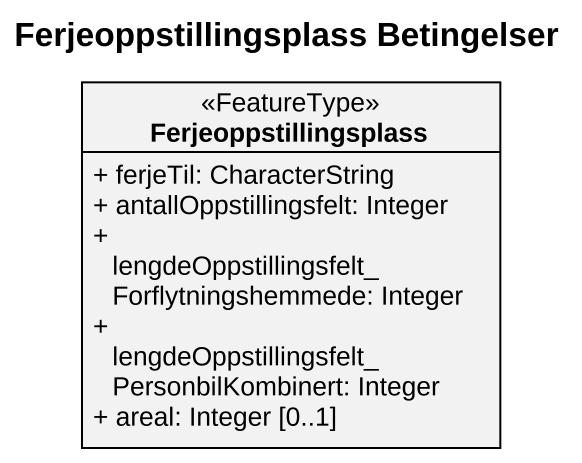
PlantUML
@startuml
title Ferjeoppstillingsplass Betingelser
hide circle
hide empty members
skinparam classAttributeIconSize 0
class Ferjeoppstillingsplass <<FeatureType>> {
  + ferjeTil: CharacterString
  + antallOppstillingsfelt: Integer
  + lengdeOppstillingsfelt_Forflytningshemmede: Integer
  + lengdeOppstillingsfelt_PersonbilKombinert: Integer
  + areal: Integer [0..1]
}
@enduml
